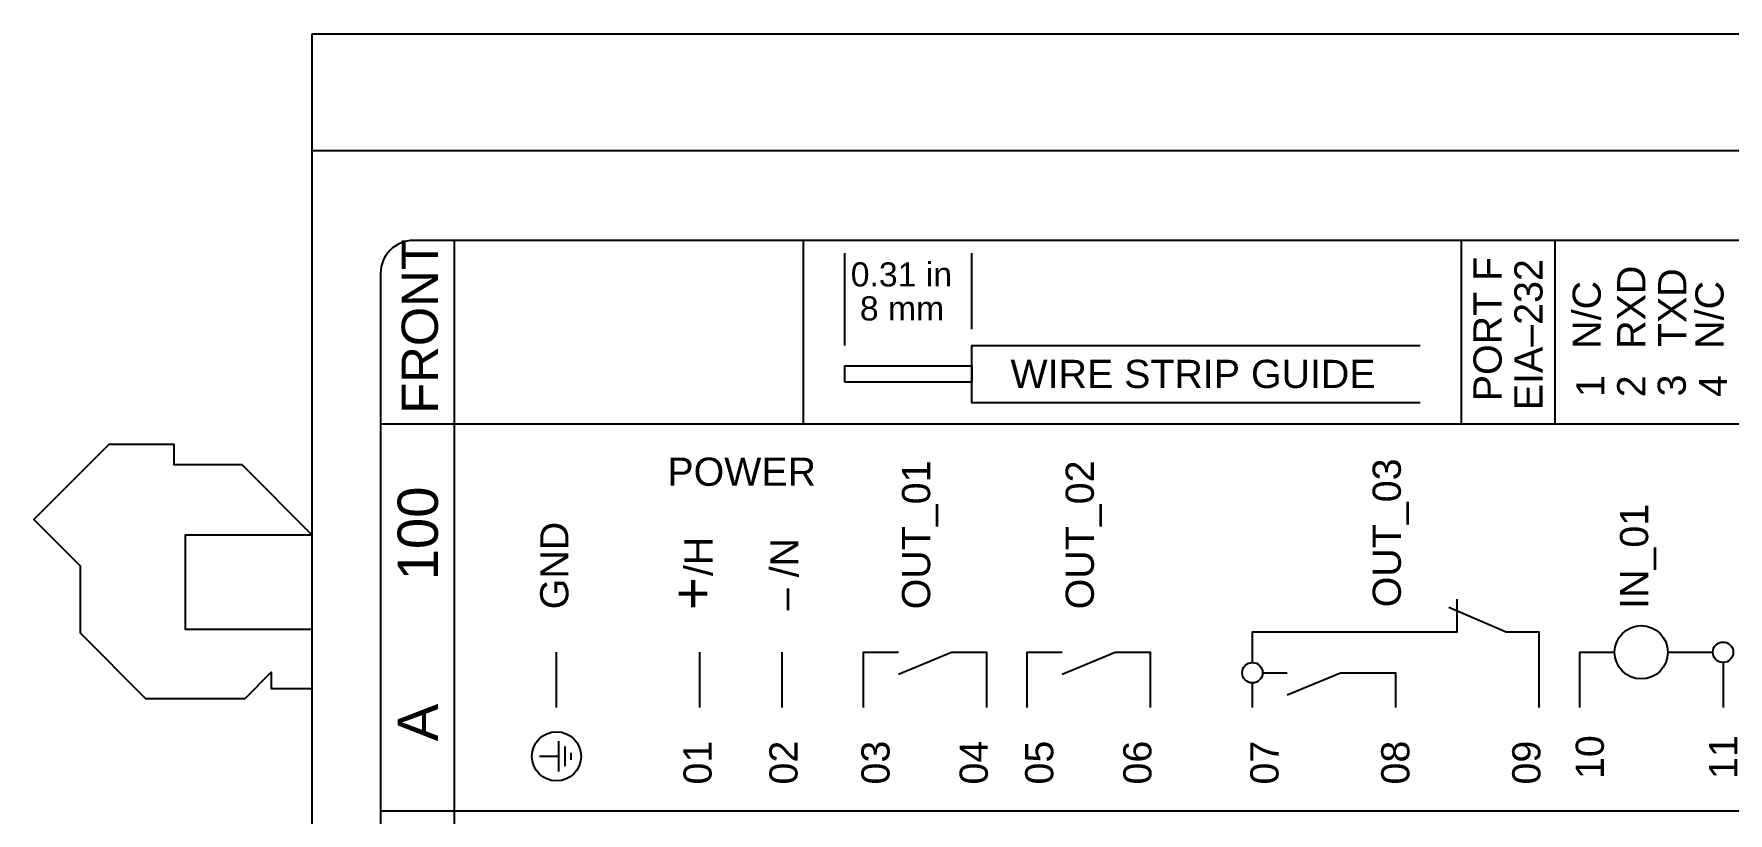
# Model space of a CAD drawing. Extents: x 0 to 24, y 0 to 18.
# Drawn here: x 8.813 to 12.953, y 6.95 to 8.852 of the extents above; entities that cross this region are included whole.
import ezdxf

# ---------------------------------------------------------------- set-up
doc = ezdxf.new("R2010")
doc.units = 0
doc.header["$MEASUREMENT"] = 0
doc.layers.add('5_00_____DWG', color=7, linetype='CONTINUOUS')
doc.styles.add('ARIAL', font='arial.ttf')

msp = doc.modelspace()

# ---------------------------------------------------------------- linework, layer by layer
at = {"layer": '5_00_____DWG'}
msp.add_lwpolyline([(9.4932, 8.8524), (14.6123, 8.8524), (14.6123, 1.569), (9.4932, 1.569)], close=True, dxfattribs=at)
for points in [[(14.6123, 8.567), (9.4932, 8.567)], [(9.8402, 8.3481), (9.8402, 2.0231)], [(10.6926, 8.3481), (10.6926, 7.8998)], [(12.3004, 8.3481), (12.3004, 7.8998)], [(12.5304, 7.8998), (12.5304, 8.3481)], [(10.7946, 8.0918), (10.7946, 8.3173)], [(11.1046, 8.1318), (11.1046, 8.3173)], [(12.2004, 7.9518), (11.1046, 7.9518), (11.1046, 8.0918), (12.2004, 8.0918)], [(10.7946, 8.0018), (10.7946, 8.0418), (11.1046, 8.0418), (11.1046, 8.0018), (10.7946, 8.0018)], [(13.5304, 7.8998), (9.6605, 7.8998)], [(9.4932, 7.6288), (9.3222, 7.7998), (9.1562, 7.7998), (9.1562, 7.8498), (8.9962, 7.8498), (8.8132, 7.6668), (8.9262, 7.5538), (8.9262, 7.3898), (9.0862, 7.2298), (9.3292, 7.2298), (9.3932, 7.2938), (9.3932, 7.2538), (9.4932, 7.2538)], [(9.4932, 7.6288), (9.1832, 7.6288), (9.1832, 7.3988), (9.4932, 7.3988)], [(11.7903, 7.3175), (11.7903, 7.3925), (12.2904, 7.3925), (12.2904, 7.3925), (12.2904, 7.4724)], [(12.2704, 7.4525), (12.4104, 7.3925), (12.4904, 7.3925), (12.4904, 7.2075)], [(10.0902, 7.2075), (10.0902, 7.3425)], [(10.0902, 7.2075), (10.0902, 7.3425)], [(10.4402, 7.2075), (10.4402, 7.3425)], [(10.6403, 7.3425), (10.6403, 7.2075)], [(10.8403, 7.2075), (10.8403, 7.3425), (10.9254, 7.3425)], [(10.9255, 7.2888), (11.0554, 7.3425), (11.1404, 7.3425), (11.1404, 7.2075)], [(11.2403, 7.2075), (11.2403, 7.3425), (11.3254, 7.3425)], [(11.3254, 7.2888), (11.4554, 7.3425), (11.5404, 7.3425), (11.5404, 7.2075)], [(12.5904, 7.2075), (12.5904, 7.3425), (12.6754, 7.3425)], [(12.8054, 7.3425), (12.9154, 7.3425)], [(11.8154, 7.2925), (11.8754, 7.2925)], [(11.8755, 7.2388), (12.0054, 7.2925), (12.1403, 7.2925), (12.1403, 7.2075)], [(12.9404, 7.3175), (12.9404, 7.2075)], [(11.7904, 7.2075), (11.7904, 7.2675)], [(10.0962, 7.051), (10.0962, 7.1258)], [(10.0962, 7.0884), (10.0482, 7.0884)], [(10.1112, 7.0648), (10.1112, 7.1121)], [(10.1262, 7.0798), (10.1262, 7.0971)], [(13.5304, 6.9548), (9.6605, 6.9548)]]:
    msp.add_lwpolyline(points, dxfattribs=at)
msp.add_lwpolyline([(13.4504, 8.3481), (9.7405, 8.3481, 0.414213), (9.6605, 8.2681), (9.6605, 2.1031, 0.414212), (9.7405, 2.0231), (13.4504, 2.0231, 0.414211), (13.5304, 2.1031), (13.5304, 8.2681, 0.414219)], format="xyb", close=True, dxfattribs=at)
for centre, radius in [((12.7404, 7.3425), 0.065), ((12.9404, 7.3425), 0.025), ((11.7904, 7.2925), 0.025), ((10.0902, 7.0884), 0.06)]:
    msp.add_circle(centre, radius, dxfattribs=at)

# ---------------------------------------------------------------- texts
at = {"layer": '5_00_____DWG', "style": 'ARIAL'}
for s, height, p in [('FRONT', 0.0885, (9.8003, 7.9251)), ('PORT F', 0.06883, (12.3993, 7.9555)), ('EIA–232', 0.06883, (12.4993, 7.9336)), ('RXD', 0.06883, (12.7504, 8.0836)), ('N/C', 0.06883, (12.6416, 8.0836)), ('TXD', 0.06883, (12.8504, 8.0878)), ('N/C', 0.06883, (12.9416, 8.0836)), ('1', 0.0688, (12.6504, 7.9656)), ('2', 0.0688, (12.7504, 7.9652)), ('3', 0.0688, (12.8493, 7.9672)), ('4', 0.0688, (12.9504, 7.9659)), ('OUT_01', 0.06883, (11.0031, 7.4474)), ('OUT_02', 0.06883, (11.403, 7.4474)), ('OUT_03', 0.06883, (12.1531, 7.4524)), ('100', 0.09833, (9.8003, 7.5181)), ('IN_01', 0.06883, (12.7574, 7.4484)), ('GND', 0.06883, (10.1191, 7.4474)), ('/H', 0.06883, (10.4714, 7.5287)), ('– /N', 0.06883, (10.6813, 7.4452)), ('+', 0.0983, (10.4714, 7.4454)), ('A', 0.0983, (9.8003, 7.1252)), ('01', 0.06883, (10.4691, 7.0196)), ('02', 0.06883, (10.6791, 7.0196)), ('03', 0.06883, (10.9039, 7.0196)), ('04', 0.06883, (11.1439, 7.0196)), ('05', 0.06883, (11.3039, 7.0196)), ('06', 0.06883, (11.5437, 7.0196)), ('07', 0.06883, (11.8542, 7.0196)), ('08', 0.06883, (12.1739, 7.0196)), ('09', 0.06883, (12.494, 7.0196)), ('10', 0.06883, (12.6491, 7.033)), ('11', 0.06883, (12.9751, 7.033))]:
    msp.add_text(s, height=height, rotation=90, dxfattribs=at).set_placement(p)
for s, height, p in [('0.31 in', 0.059, (10.8091, 8.2357)), ('8 mm', 0.059, (10.8313, 8.1527)), ('WIRE STRIP GUIDE', 0.068833, (11.1993, 7.9878)), ('POWER', 0.06883, (10.361, 7.749))]:
    msp.add_text(s, height=height, dxfattribs=at).set_placement(p)

doc.saveas('drawing.dxf')
